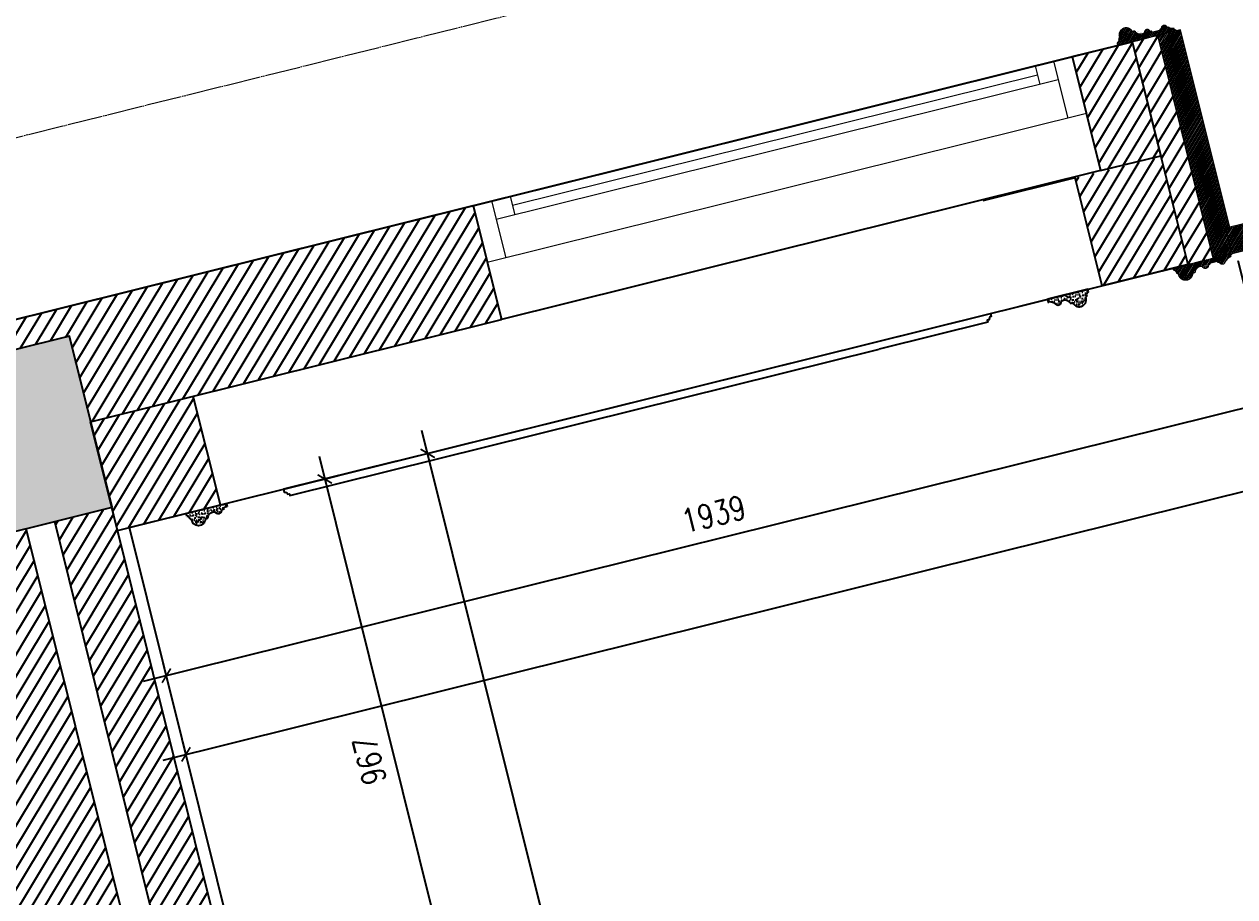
# Model space of a CAD drawing. Header units: inches. Extents: x 122939 to 389145, y 29603 to 529479.
# Drawn here: x 338376 to 340435, y 496230 to 497716 of the extents above; entities that cross this region are included whole.
import ezdxf

# ---------------------------------------------------------------- set-up
doc = ezdxf.new("R2010")
doc.units = ezdxf.units.IN
doc.header["$MEASUREMENT"] = 0
doc.linetypes.add('PHANTOM-Z', pattern=[69.2, 60, -1.4, 2.5, -1.4, 2.5, -1.4])
for name, color, linetype, lineweight in [('a-cut', 30, 'PHANTOM-Z', 18), ('A-Dim-ID', 9, 'Continuous', 20), ('A-GLAZ', 134, 'Continuous', 18), ('A-WALL-TILE', 8, 'Continuous', 9), ('GRC', 41, 'Continuous', 0), ('GRC Hatch', 253, 'Continuous', 0)]:
    doc.layers.add(name, color=color, linetype=linetype, lineweight=lineweight)
for name, color, linetype in [('A-Plaster', 2, 'Continuous'), ('A-WALL', 7, 'Continuous'), ('column', 3, 'Continuous'), ('CQ Wall hatch_CHB', 8, 'Continuous'), ('gypsum', 31, 'Continuous')]:
    doc.layers.add(name, color=color, linetype=linetype)
doc.styles.add('ST9', font='romans.shx', dxfattribs={"width": 0.8})
doc.dimstyles.new('DIM-20', dxfattribs={"dimscale": 1000, "dimtxt": 0.044, "dimasz": 0.035, "dimexe": 0.022, "dimexo": 0.022, "dimgap": 0.022, "dimtad": 1, "dimdec": 0, "dimzin": 0, "dimdsep": 46, "dimtxsty": 'ST9', "dimblk1": 'ARCHTICK', "dimblk2": 'ARCHTICK', "dimsah": 1, "dimcen": 0.088, "dimdle": 0.04, "dimclrd": 256, "dimclre": 256, "dimclrt": 3, "dimadec": 0, "dimazin": 0, "dimtfac": 1, "dimtdec": 0, "dimtix": 1, "dimtofl": 0, "dimtmove": 1, "dimatfit": 3, "dimldrblk": 'CLOSED', "dimfxl": 1, "dimtolj": 1, "dimtzin": 0, "dimarcsym": 0})
pattern_1 = [(225, (-40481.279, -100842.32), (13.258252, -13.258252), [])]
pattern_2 = [(135, (-4101.4994, -5827.568), (-1.76776695, -1.76776695), [])]

# ---------------------------------------------------------------- blocks, each defined once
blk = doc.blocks.new('_ARCHTICK')
at = {"color": 0, "linetype": 'ByBlock', "const_width": 0.15}
blk.add_lwpolyline([(-0.5, -0.5), (0.5, 0.5)], dxfattribs=at)
blk = doc.blocks.new('*D53')
at = {"layer": 'A-Dim-ID', "lineweight": -2, "transparency": 16777216}
for p, q in [((340440.5, 497313.5), (340505.1, 497053.7)), ((338579.4, 496597.2), (340538.7, 497084.7)), ((338637.2, 496530.6), (338612.9, 496628.2))]:
    blk.add_line(p, q, dxfattribs=at)
at = {"layer": 'Defpoints', "color": 0, "transparency": 16777216}
for p in [(340435.2, 497334.8), (340499.8, 497075), (338642.5, 496509.3, 0)]:
    blk.add_point(p, dxfattribs=at)
at = {"layer": 'A-Dim-ID', "lineweight": -2, "transparency": 16777216, "xscale": 20, "yscale": 20, "zscale": 20}
for p, rotation in [((340499.8, 497075), 13.9714232829857), ((338618.2, 496606.9), 193.9714232829857)]:
    blk.add_blockref('_ARCHTICK', p, dxfattribs=dict(at, rotation=rotation))
at = {"layer": 'A-Dim-ID', "color": 3, "transparency": 16777216, "insert": (339548.9, 496881.7), "char_height": 40, "attachment_point": 5, "rotation": 13.9714, "style": 'ST9'}
blk.add_mtext('\\A1;1939', dxfattribs=at)
blk = doc.blocks.new('_CLOSED')
at = {"color": 0, "linetype": 'ByBlock'}
for p, q in [((-1, 0.17), (0, 0)), ((-1, 0.17), (-1, -0.17)), ((0, 0), (-1, -0.17)), ((0, 0), (-1, 0))]:
    blk.add_line(p, q, dxfattribs=at)
blk = doc.blocks.new('*D58')
at = {"layer": 'A-Dim-ID', "lineweight": -2, "transparency": 16777216}
for p, q in [((338877.9, 496980.4), (339130.7, 495964.4)), ((338787.9, 496916.8), (338908.9, 496946.9)), ((338790.2, 495920.9), (339142.3, 496008.5))]:
    blk.add_line(p, q, dxfattribs=at)
at = {"layer": 'Defpoints', "color": 0, "transparency": 16777216}
for p in [(338766.6, 496911.5, 0), (339121, 496003.2), (338768.8, 495915.6)]:
    blk.add_point(p, dxfattribs=at)
at = {"layer": 'A-Dim-ID', "lineweight": -2, "transparency": 16777216, "xscale": 20, "yscale": 20, "zscale": 20}
for p, rotation in [((338887.5, 496941.6), 103.9714232829857), ((339121, 496003.2), 283.9714232829857)]:
    blk.add_blockref('_ARCHTICK', p, dxfattribs=dict(at, rotation=rotation))
at = {"layer": 'A-Dim-ID', "color": 3, "transparency": 16777216, "insert": (338963.5, 496462.3), "char_height": 40, "attachment_point": 5, "rotation": 103.9714, "style": 'ST9'}
blk.add_mtext('\\A1;967', dxfattribs=at)
blk = doc.blocks.new('*D71')
at = {"layer": 'A-Dim-ID', "lineweight": -2, "transparency": 16777216}
for p, q in [((345689.9, 498250.2), (345701.4, 498204.2)), ((338612.7, 496463.2), (345734.9, 498235.2)), ((338651.2, 496474.4), (338646.2, 496494.2))]:
    blk.add_line(p, q, dxfattribs=at)
at = {"layer": 'Defpoints', "color": 0, "transparency": 16777216}
for p in [(345684.6, 498271.6, 0), (345696.1, 498225.5), (338656.5, 496453.1, 0)]:
    blk.add_point(p, dxfattribs=at)
at = {"layer": 'A-Dim-ID', "lineweight": -2, "transparency": 16777216, "xscale": 20, "yscale": 20, "zscale": 20}
for p, rotation in [((345696.1, 498225.5), 13.9714232829857), ((338651.5, 496472.9), 193.9714232829857)]:
    blk.add_blockref('_ARCHTICK', p, dxfattribs=dict(at, rotation=rotation))
at = {"layer": 'A-Dim-ID', "color": 3, "transparency": 16777216, "insert": (342163.7, 497389.9), "char_height": 40, "attachment_point": 5, "rotation": 13.9714, "style": 'ST9'}
blk.add_mtext('\\A1;7259', dxfattribs=at)
blk = doc.blocks.new('*D72')
at = {"layer": 'A-Dim-ID', "lineweight": -2, "transparency": 16777216}
for p, q in [((340175.4, 492511.9), (339052.8, 497023.9)), ((340144.4, 492545.4), (340144.4, 492545.4))]:
    blk.add_line(p, q, dxfattribs=at)
at = {"layer": 'Defpoints', "color": 0, "transparency": 16777216}
for p in [(339062.5, 496985.1, 0), (339062.5, 496985.1), (340165.8, 492550.7, 0)]:
    blk.add_point(p, dxfattribs=at)
at = {"layer": 'A-Dim-ID', "lineweight": -2, "transparency": 16777216, "xscale": 20, "yscale": 20, "zscale": 20}
for p, rotation in [((339062.5, 496985.1), 103.9714232829857), ((340165.8, 492550.7), 283.9714232829857)]:
    blk.add_blockref('_ARCHTICK', p, dxfattribs=dict(at, rotation=rotation))
at = {"layer": 'A-Dim-ID', "color": 3, "transparency": 16777216, "insert": (339573.4, 494757.8), "char_height": 40, "attachment_point": 5, "rotation": 103.9714, "style": 'ST9'}
blk.add_mtext('\\A1;4570', dxfattribs=at)
blk = doc.blocks.new('A$C419e398c')
at = {"lineweight": 0}
h = blk.add_hatch(dxfattribs=at)
h.set_pattern_fill('ANSI31', color=8, scale=20, angle=90)
h.set_pattern_definition(pattern_2)
edge = h.paths.add_edge_path()
edge.add_line((100, 421.2), (100, 416.3))
edge.add_line((100, 416.3), (0, 416.3))
edge.add_line((0, 416.3), (0, 420.9))
edge.add_line((0, 420.9), (0.1, 420.9))
edge.add_line((0.1, 420.9), (0.2, 420.9))
edge.add_line((0.2, 420.9), (0.3, 420.9))
edge.add_line((0.3, 420.9), (0.4, 420.9))
edge.add_line((0.4, 420.9), (0.5, 420.9))
edge.add_line((0.5, 420.9), (0.6, 421))
edge.add_line((0.6, 421), (0.7, 421))
edge.add_line((0.7, 421), (0.8, 421))
edge.add_line((0.8, 421), (1, 421))
edge.add_line((1, 421), (1.1, 421.1))
edge.add_line((1.1, 421.1), (1.2, 421.1))
edge.add_line((1.2, 421.1), (1.3, 421.2))
edge.add_line((1.3, 421.2), (1.4, 421.2))
edge.add_line((1.4, 421.2), (1.5, 421.3))
edge.add_line((1.5, 421.3), (1.6, 421.3))
edge.add_line((1.6, 421.3), (1.7, 421.4))
edge.add_line((1.7, 421.4), (1.8, 421.4))
edge.add_line((1.8, 421.4), (1.9, 421.5))
edge.add_line((1.9, 421.5), (2, 421.6))
edge.add_line((2, 421.6), (2, 421.7))
edge.add_line((2, 421.7), (2.1, 421.7))
edge.add_line((2.1, 421.7), (2.2, 421.8))
edge.add_line((2.2, 421.8), (2.3, 421.9))
edge.add_line((2.3, 421.9), (2.4, 422))
edge.add_line((2.4, 422), (2.5, 422.1))
edge.add_line((2.5, 422.1), (2.6, 422.2))
edge.add_line((2.6, 422.2), (2.7, 422.3))
edge.add_line((2.7, 422.3), (2.8, 422.4))
edge.add_line((2.8, 422.4), (2.8, 422.5))
edge.add_line((2.8, 422.5), (2.9, 422.6))
edge.add_line((2.9, 422.6), (3, 422.7))
edge.add_line((3, 422.7), (3.1, 422.8))
edge.add_line((3.1, 422.8), (3.1, 422.9))
edge.add_line((3.1, 422.9), (3.2, 423))
edge.add_line((3.2, 423), (3.3, 423.2))
edge.add_line((3.3, 423.2), (3.4, 423.3))
edge.add_line((3.4, 423.3), (3.4, 423.4))
edge.add_line((3.4, 423.4), (3.5, 423.5))
edge.add_line((3.5, 423.5), (3.5, 423.7))
edge.add_line((3.5, 423.7), (3.6, 423.8))
edge.add_line((3.6, 423.8), (3.7, 423.9))
edge.add_line((3.7, 423.9), (3.7, 424.1))
edge.add_line((3.7, 424.1), (3.8, 424.2))
edge.add_line((3.8, 424.2), (3.8, 424.3))
edge.add_line((3.8, 424.3), (3.9, 424.5))
edge.add_line((3.9, 424.5), (3.9, 424.6))
edge.add_line((3.9, 424.6), (4, 424.8))
edge.add_line((4, 424.8), (4, 424.9))
edge.add_line((4, 424.9), (4, 425.1))
edge.add_line((4, 425.1), (4.1, 425.2))
edge.add_line((4.1, 425.2), (4.1, 425.4))
edge.add_line((4.1, 425.4), (4.2, 425.5))
edge.add_line((4.2, 425.5), (4.2, 425.7))
edge.add_line((4.2, 425.7), (4.2, 425.8))
edge.add_line((4.2, 425.8), (4.2, 426))
edge.add_line((4.2, 426), (4.3, 426.1))
edge.add_line((4.3, 426.1), (4.3, 426.3))
edge.add_line((4.3, 426.3), (4.3, 426.5))
edge.add_line((4.3, 426.5), (4.3, 426.6))
edge.add_line((4.3, 426.6), (4.3, 426.8))
edge.add_line((4.3, 426.8), (4.3, 426.9))
edge.add_line((4.3, 426.9), (4.3, 427.1))
edge.add_line((4.3, 427.1), (4.3, 427.3))
edge.add_line((4.3, 427.3), (4.3, 427.4))
edge.add_line((4.3, 427.4), (6.7, 427.4))
edge.add_arc((18.2, 430), 11.9, -346.054, -167.2838, ccw=False)
edge.add_line((29.8, 432.9), (33.9, 432.9))
edge.add_arc((44.6, 436), 11.2, -163.8842, -67.5453)
edge.add_arc((54, 425.1), 5.15, 6.0441, 173.9557, ccw=False)
edge.add_line((59.2, 425.7), (61.5, 425.7))
edge.add_line((61.5, 425.7), (61.5, 425.5))
edge.add_line((61.5, 425.5), (61.6, 425.3))
edge.add_line((61.6, 425.3), (61.6, 425.1))
edge.add_line((61.6, 425.1), (61.7, 424.9))
edge.add_line((61.7, 424.9), (61.8, 424.7))
edge.add_line((61.8, 424.7), (61.8, 424.5))
edge.add_line((61.8, 424.5), (62, 424.3))
edge.add_line((62, 424.3), (62.1, 424.1))
edge.add_line((62.1, 424.1), (62.2, 424))
edge.add_line((62.2, 424), (62.4, 423.8))
edge.add_line((62.4, 423.8), (62.5, 423.7))
edge.add_line((62.5, 423.7), (62.7, 423.6))
edge.add_line((62.7, 423.6), (62.9, 423.5))
edge.add_line((62.9, 423.5), (63.1, 423.4))
edge.add_line((63.1, 423.4), (63.3, 423.4))
edge.add_line((63.3, 423.4), (63.5, 423.3))
edge.add_line((63.5, 423.3), (63.7, 423.3))
edge.add_line((63.7, 423.3), (63.9, 423.3))
edge.add_line((63.9, 423.3), (73.9, 423.3))
edge.add_line((73.9, 423.3), (74.1, 423.3))
edge.add_line((74.1, 423.3), (74.3, 423.3))
edge.add_line((74.3, 423.3), (74.5, 423.4))
edge.add_line((74.5, 423.4), (74.7, 423.4))
edge.add_line((74.7, 423.4), (74.9, 423.5))
edge.add_line((74.9, 423.5), (75.1, 423.6))
edge.add_line((75.1, 423.6), (75.3, 423.7))
edge.add_line((75.3, 423.7), (75.4, 423.8))
edge.add_line((75.4, 423.8), (75.6, 424))
edge.add_line((75.6, 424), (75.7, 424.1))
edge.add_line((75.7, 424.1), (75.8, 424.3))
edge.add_line((75.8, 424.3), (75.9, 424.5))
edge.add_line((75.9, 424.5), (76, 424.7))
edge.add_line((76, 424.7), (76.1, 424.9))
edge.add_line((76.1, 424.9), (76.2, 425.1))
edge.add_line((76.2, 425.1), (76.2, 425.3))
edge.add_line((76.2, 425.3), (76.3, 425.5))
edge.add_line((76.3, 425.5), (76.3, 425.7))
edge.add_line((76.3, 425.7), (78.6, 425.7))
edge.add_line((78.6, 425.7), (78.7, 426))
edge.add_line((78.7, 426), (78.7, 426.3))
edge.add_line((78.7, 426.3), (78.8, 426.6))
edge.add_line((78.8, 426.6), (78.9, 426.9))
edge.add_line((78.9, 426.9), (79, 427.2))
edge.add_line((79, 427.2), (79.2, 427.5))
edge.add_line((79.2, 427.5), (79.3, 427.8))
edge.add_line((79.3, 427.8), (79.5, 428.1))
edge.add_line((79.5, 428.1), (79.7, 428.3))
edge.add_line((79.7, 428.3), (80, 428.6))
edge.add_line((80, 428.6), (80.2, 428.8))
edge.add_line((80.2, 428.8), (80.4, 429.1))
edge.add_line((80.4, 429.1), (80.7, 429.3))
edge.add_line((80.7, 429.3), (81, 429.5))
edge.add_line((81, 429.5), (81.3, 429.6))
edge.add_line((81.3, 429.6), (81.6, 429.8))
edge.add_line((81.6, 429.8), (81.9, 429.9))
edge.add_line((81.9, 429.9), (82.2, 430))
edge.add_line((82.2, 430), (82.5, 430.1))
edge.add_line((82.5, 430.1), (82.8, 430.2))
edge.add_line((82.8, 430.2), (83.2, 430.2))
edge.add_line((83.2, 430.2), (83.5, 430.3))
edge.add_line((83.5, 430.3), (83.8, 430.3))
edge.add_line((83.8, 430.3), (84.1, 430.3))
edge.add_line((84.1, 430.3), (84.4, 430.2))
edge.add_line((84.4, 430.2), (84.7, 430.2))
edge.add_line((84.7, 430.2), (85, 430.1))
edge.add_line((85, 430.1), (85.3, 430))
edge.add_line((85.3, 430), (85.6, 429.9))
edge.add_line((85.6, 429.9), (85.9, 429.8))
edge.add_line((85.9, 429.8), (86.2, 429.6))
edge.add_line((86.2, 429.6), (86.5, 429.5))
edge.add_line((86.5, 429.5), (86.8, 429.3))
edge.add_line((86.8, 429.3), (87.1, 429.1))
edge.add_line((87.1, 429.1), (87.3, 428.8))
edge.add_line((87.3, 428.8), (87.6, 428.6))
edge.add_line((87.6, 428.6), (87.8, 428.3))
edge.add_line((87.8, 428.3), (88, 428.1))
edge.add_line((88, 428.1), (88.2, 427.8))
edge.add_line((88.2, 427.8), (88.3, 427.5))
edge.add_line((88.3, 427.5), (88.5, 427.2))
edge.add_line((88.5, 427.2), (88.6, 426.9))
edge.add_line((88.6, 426.9), (88.7, 426.6))
edge.add_line((88.7, 426.6), (88.8, 426.3))
edge.add_line((88.8, 426.3), (88.9, 426))
edge.add_line((88.9, 426), (88.9, 425.7))
edge.add_line((88.9, 425.7), (91.3, 425.7))
edge.add_line((91.3, 425.7), (91.6, 425.2))
edge.add_line((91.6, 425.2), (92, 424.7))
edge.add_line((92, 424.7), (92.4, 424.3))
edge.add_line((92.4, 424.3), (92.8, 423.9))
edge.add_line((92.8, 423.9), (93.3, 423.5))
edge.add_line((93.3, 423.5), (93.8, 423.1))
edge.add_line((93.8, 423.1), (94.3, 422.8))
edge.add_line((94.3, 422.8), (94.8, 422.5))
edge.add_line((94.8, 422.5), (95.4, 422.2))
edge.add_line((95.4, 422.2), (95.9, 422))
edge.add_line((95.9, 422), (96.5, 421.7))
edge.add_line((96.5, 421.7), (97.1, 421.6))
edge.add_line((97.1, 421.6), (97.7, 421.4))
edge.add_line((97.7, 421.4), (98.2, 421.3))
edge.add_line((98.2, 421.3), (98.8, 421.2))
edge.add_line((98.8, 421.2), (99.4, 421.2))
edge.add_line((99.4, 421.2), (100, 421.2))
h = blk.add_hatch(dxfattribs=at)
h.set_pattern_fill('ANSI31', color=8, scale=20, angle=90)
h.set_pattern_definition(pattern_2)
h.paths.add_polyline_path([(70, 416.3), (103.3, 416.3), (103.3, 372.3), (110, 372.3), (110, 25.6), (70, 25.6)])
h = blk.add_hatch(dxfattribs=at)
h.set_pattern_fill('ANSI31', color=8, scale=20, angle=90)
h.set_pattern_definition(pattern_2)
h.paths.add_polyline_path([(103.3, 416.3), (203.3, 416.3), (203.3, 372.3), (103.3, 372.3)])
h = blk.add_hatch(dxfattribs=at)
h.set_pattern_fill('ANSI31', color=8, scale=20, angle=90)
h.set_pattern_definition([(135, (-4101.4994, -5586.887), (-1.76776695, -1.76776695), [])])
edge = h.paths.add_edge_path()
edge.add_line((100, 20.8), (100, 25.6))
edge.add_line((100, 25.6), (0, 25.6))
edge.add_line((0, 25.6), (0, 21))
edge.add_line((0, 21), (0.1, 21))
edge.add_line((0.1, 21), (0.2, 21))
edge.add_line((0.2, 21), (0.3, 21))
edge.add_line((0.3, 21), (0.4, 21))
edge.add_line((0.4, 21), (0.5, 21))
edge.add_line((0.5, 21), (0.6, 21))
edge.add_line((0.6, 21), (0.7, 20.9))
edge.add_line((0.7, 20.9), (0.8, 20.9))
edge.add_line((0.8, 20.9), (0.9, 20.9))
edge.add_line((0.9, 20.9), (1.1, 20.8))
edge.add_line((1.1, 20.8), (1.2, 20.8))
edge.add_line((1.2, 20.8), (1.3, 20.8))
edge.add_line((1.3, 20.8), (1.4, 20.7))
edge.add_line((1.4, 20.7), (1.5, 20.6))
edge.add_line((1.5, 20.6), (1.6, 20.6))
edge.add_line((1.6, 20.6), (1.7, 20.5))
edge.add_line((1.7, 20.5), (1.8, 20.5))
edge.add_line((1.8, 20.5), (1.9, 20.4))
edge.add_line((1.9, 20.4), (1.9, 20.3))
edge.add_line((1.9, 20.3), (2, 20.3))
edge.add_line((2, 20.3), (2.1, 20.2))
edge.add_line((2.1, 20.2), (2.2, 20.1))
edge.add_line((2.2, 20.1), (2.3, 20))
edge.add_line((2.3, 20), (2.4, 19.9))
edge.add_line((2.4, 19.9), (2.5, 19.8))
edge.add_line((2.5, 19.8), (2.6, 19.7))
edge.add_line((2.6, 19.7), (2.7, 19.6))
edge.add_line((2.7, 19.6), (2.8, 19.5))
edge.add_line((2.8, 19.5), (2.8, 19.4))
edge.add_line((2.8, 19.4), (2.9, 19.3))
edge.add_line((2.9, 19.3), (3, 19.2))
edge.add_line((3, 19.2), (3.1, 19.1))
edge.add_line((3.1, 19.1), (3.1, 19))
edge.add_line((3.1, 19), (3.2, 18.9))
edge.add_line((3.2, 18.9), (3.3, 18.8))
edge.add_line((3.3, 18.8), (3.4, 18.6))
edge.add_line((3.4, 18.6), (3.4, 18.5))
edge.add_line((3.4, 18.5), (3.5, 18.4))
edge.add_line((3.5, 18.4), (3.5, 18.3))
edge.add_line((3.5, 18.3), (3.6, 18.1))
edge.add_line((3.6, 18.1), (3.7, 18))
edge.add_line((3.7, 18), (3.7, 17.9))
edge.add_line((3.7, 17.9), (3.8, 17.7))
edge.add_line((3.8, 17.7), (3.8, 17.6))
edge.add_line((3.8, 17.6), (3.9, 17.4))
edge.add_line((3.9, 17.4), (3.9, 17.3))
edge.add_line((3.9, 17.3), (4, 17.1))
edge.add_line((4, 17.1), (4, 17))
edge.add_line((4, 17), (4, 16.8))
edge.add_line((4, 16.8), (4.1, 16.7))
edge.add_line((4.1, 16.7), (4.1, 16.5))
edge.add_line((4.1, 16.5), (4.1, 16.4))
edge.add_line((4.1, 16.4), (4.2, 16.2))
edge.add_line((4.2, 16.2), (4.2, 16.1))
edge.add_line((4.2, 16.1), (4.2, 15.9))
edge.add_line((4.2, 15.9), (4.3, 15.8))
edge.add_line((4.3, 15.8), (4.3, 15.6))
edge.add_line((4.3, 15.6), (4.3, 15.5))
edge.add_line((4.3, 15.5), (4.3, 15.3))
edge.add_line((4.3, 15.3), (4.3, 15.1))
edge.add_line((4.3, 15.1), (4.3, 15))
edge.add_line((4.3, 15), (4.3, 14.8))
edge.add_line((4.3, 14.8), (4.3, 14.7))
edge.add_line((4.3, 14.7), (4.3, 14.5))
edge.add_line((4.3, 14.5), (6.7, 14.5))
edge.add_arc((18.2, 11.9), 11.9, 167.2836, 346.0538)
edge.add_line((29.8, 9), (33.9, 9))
edge.add_arc((44.6, 5.9), 11.2, 67.5451, 163.884, ccw=False)
edge.add_arc((54, 16.8), 5.15, -173.9559, -6.0443)
edge.add_line((59.1, 16.3), (61.5, 16.3))
edge.add_line((61.5, 16.3), (61.5, 16.5))
edge.add_line((61.5, 16.5), (61.6, 16.7))
edge.add_line((61.6, 16.7), (61.6, 16.9))
edge.add_line((61.6, 16.9), (61.7, 17.1))
edge.add_line((61.7, 17.1), (61.8, 17.3))
edge.add_line((61.8, 17.3), (61.8, 17.4))
edge.add_line((61.8, 17.4), (62, 17.6))
edge.add_line((62, 17.6), (62.1, 17.8))
edge.add_line((62.1, 17.8), (62.2, 17.9))
edge.add_line((62.2, 17.9), (62.4, 18.1))
edge.add_line((62.4, 18.1), (62.5, 18.2))
edge.add_line((62.5, 18.2), (62.7, 18.3))
edge.add_line((62.7, 18.3), (62.9, 18.4))
edge.add_line((62.9, 18.4), (63.1, 18.5))
edge.add_line((63.1, 18.5), (63.3, 18.5))
edge.add_line((63.3, 18.5), (63.5, 18.6))
edge.add_line((63.5, 18.6), (63.7, 18.6))
edge.add_line((63.7, 18.6), (63.9, 18.6))
edge.add_line((63.9, 18.6), (73.9, 18.6))
edge.add_line((73.9, 18.6), (74.1, 18.6))
edge.add_line((74.1, 18.6), (74.3, 18.6))
edge.add_line((74.3, 18.6), (74.5, 18.5))
edge.add_line((74.5, 18.5), (74.7, 18.5))
edge.add_line((74.7, 18.5), (74.9, 18.4))
edge.add_line((74.9, 18.4), (75.1, 18.3))
edge.add_line((75.1, 18.3), (75.3, 18.2))
edge.add_line((75.3, 18.2), (75.4, 18.1))
edge.add_line((75.4, 18.1), (75.6, 17.9))
edge.add_line((75.6, 17.9), (75.7, 17.8))
edge.add_line((75.7, 17.8), (75.8, 17.6))
edge.add_line((75.8, 17.6), (75.9, 17.4))
edge.add_line((75.9, 17.4), (76, 17.3))
edge.add_line((76, 17.3), (76.1, 17.1))
edge.add_line((76.1, 17.1), (76.2, 16.9))
edge.add_line((76.2, 16.9), (76.2, 16.7))
edge.add_line((76.2, 16.7), (76.3, 16.5))
edge.add_line((76.3, 16.5), (76.3, 16.3))
edge.add_line((76.3, 16.3), (78.6, 16.3))
edge.add_line((78.6, 16.3), (78.7, 16))
edge.add_line((78.7, 16), (78.7, 15.6))
edge.add_line((78.7, 15.6), (78.8, 15.3))
edge.add_line((78.8, 15.3), (78.9, 15))
edge.add_line((78.9, 15), (79, 14.7))
edge.add_line((79, 14.7), (79.2, 14.4))
edge.add_line((79.2, 14.4), (79.3, 14.1))
edge.add_line((79.3, 14.1), (79.5, 13.9))
edge.add_line((79.5, 13.9), (79.7, 13.6))
edge.add_line((79.7, 13.6), (80, 13.3))
edge.add_line((80, 13.3), (80.2, 13.1))
edge.add_line((80.2, 13.1), (80.4, 12.9))
edge.add_line((80.4, 12.9), (80.7, 12.6))
edge.add_line((80.7, 12.6), (81, 12.4))
edge.add_line((81, 12.4), (81.3, 12.3))
edge.add_line((81.3, 12.3), (81.6, 12.1))
edge.add_line((81.6, 12.1), (81.9, 12))
edge.add_line((81.9, 12), (82.2, 11.9))
edge.add_line((82.2, 11.9), (82.5, 11.8))
edge.add_line((82.5, 11.8), (82.8, 11.7))
edge.add_line((82.8, 11.7), (83.2, 11.7))
edge.add_line((83.2, 11.7), (83.5, 11.6))
edge.add_line((83.5, 11.6), (83.8, 11.6))
edge.add_line((83.8, 11.6), (84.1, 11.6))
edge.add_line((84.1, 11.6), (84.4, 11.7))
edge.add_line((84.4, 11.7), (84.7, 11.7))
edge.add_line((84.7, 11.7), (85, 11.8))
edge.add_line((85, 11.8), (85.3, 11.9))
edge.add_line((85.3, 11.9), (85.6, 12))
edge.add_line((85.6, 12), (85.9, 12.1))
edge.add_line((85.9, 12.1), (86.2, 12.3))
edge.add_line((86.2, 12.3), (86.5, 12.4))
edge.add_line((86.5, 12.4), (86.8, 12.6))
edge.add_line((86.8, 12.6), (87.1, 12.9))
edge.add_line((87.1, 12.9), (87.3, 13.1))
edge.add_line((87.3, 13.1), (87.6, 13.3))
edge.add_line((87.6, 13.3), (87.8, 13.6))
edge.add_line((87.8, 13.6), (88, 13.9))
edge.add_line((88, 13.9), (88.2, 14.1))
edge.add_line((88.2, 14.1), (88.3, 14.4))
edge.add_line((88.3, 14.4), (88.5, 14.7))
edge.add_line((88.5, 14.7), (88.6, 15))
edge.add_line((88.6, 15), (88.7, 15.3))
edge.add_line((88.7, 15.3), (88.8, 15.6))
edge.add_line((88.8, 15.6), (88.9, 16))
edge.add_line((88.9, 16), (88.9, 16.3))
edge.add_line((88.9, 16.3), (91.3, 16.3))
edge.add_line((91.3, 16.3), (91.6, 16.7))
edge.add_line((91.6, 16.7), (92, 17.2))
edge.add_line((92, 17.2), (92.4, 17.6))
edge.add_line((92.4, 17.6), (92.8, 18))
edge.add_line((92.8, 18), (93.3, 18.4))
edge.add_line((93.3, 18.4), (93.8, 18.8))
edge.add_line((93.8, 18.8), (94.3, 19.1))
edge.add_line((94.3, 19.1), (94.8, 19.4))
edge.add_line((94.8, 19.4), (95.4, 19.7))
edge.add_line((95.4, 19.7), (95.9, 20))
edge.add_line((95.9, 20), (96.5, 20.2))
edge.add_line((96.5, 20.2), (97.1, 20.4))
edge.add_line((97.1, 20.4), (97.7, 20.5))
edge.add_line((97.7, 20.5), (98.2, 20.6))
edge.add_line((98.2, 20.6), (98.8, 20.7))
edge.add_line((98.8, 20.7), (99.4, 20.7))
edge.add_line((99.4, 20.7), (100, 20.8))
at = {"color": 0, "lineweight": -2, "elevation": 0}
for points in [[(70, 416.3), (103.3, 416.3), (103.3, 372.3), (110, 372.3), (110, 25.6), (70, 25.6), (70, 416.3)], [(103.3, 416.3), (203.3, 416.3), (203.3, 372.3), (103.3, 372.3), (103.3, 416.3)]]:
    blk.add_lwpolyline(points, dxfattribs=at)
at = {"color": 0, "lineweight": -2}
for points in [[(6.7, 427.4, 0), (5.7, 431.5, 0), (7.5, 438, 0), (13.5, 441.1, 0), (15.5, 441.6, 0), (22.2, 443.2, 0), (28.1, 439.6, 0), (29.8, 432.9, 0), (31.1, 432.9, 0), (32.5, 432.9, 0), (33.9, 432.9, 0), (34.8, 429.8, 0), (36.9, 427.3, 0), (39.8, 425.9, 0), (42.7, 424.5, 0), (45.9, 424.4, 0), (48.9, 425.7, 0), (49.2, 428.4, 0), (51.3, 430.3, 0), (54, 430.3, 0), (56.8, 430.3, 0), (58.9, 428.4, 0), (59.1, 425.7, 0), (59.9, 425.7, 0), (60.7, 425.7, 0), (61.5, 425.7, 0), (61.5, 425, 0), (61.8, 424.4, 0), (62.2, 424, 0), (62.7, 423.5, 0), (63.3, 423.3, 0), (63.9, 423.3, 0), (67.2, 423.3, 0), (70.6, 423.3, 0), (73.9, 423.3, 0), (74.5, 423.3, 0), (75.1, 423.5, 0), (75.6, 424, 0), (76, 424.4, 0), (76.3, 425, 0), (76.3, 425.7, 0), (77.1, 425.7, 0), (77.8, 425.7, 0), (78.6, 425.7, 0), (78.9, 428.4, 0), (81, 430.3, 0), (83.8, 430.3, 0), (86.5, 430.3, 0), (88.6, 428.4, 0), (88.9, 425.7, 0), (89.7, 425.7, 0), (90.5, 425.7, 0), (91.3, 425.7, 0), (93.3, 422.8, 0), (96.5, 421.2, 0), (100, 421.2, 0), (100, 419.5, 0), (100, 417.9, 0), (100, 416.3, 0), (66.7, 416.3, 0), (33.3, 416.3, 0), (0, 416.3, 0), (0, 417.8, 0), (0, 419.4, 0), (0, 420.9, 0), (2.5, 420.9, 0), (4.3, 423.6, 0), (4.3, 427.4, 0), (5.1, 427.4, 0), (5.9, 427.4, 0), (6.7, 427.4, 0)], [(6.7, 14.5, 0), (5.7, 10.4, 0), (7.5, 3.9, 0), (13.5, 0.8, 0), (15.5, 0.3, 0), (22.2, -1.3, 0), (28.1, 2.3, 0), (29.8, 9, 0), (31.1, 9, 0), (32.5, 9, 0), (33.9, 9, 0), (34.8, 12.1, 0), (36.9, 14.6, 0), (39.8, 16, 0), (42.7, 17.4, 0), (45.9, 17.5, 0), (48.9, 16.3, 0), (49.2, 13.5, 0), (51.3, 11.6, 0), (54, 11.6, 0), (56.8, 11.6, 0), (58.9, 13.5, 0), (59.1, 16.3, 0), (59.9, 16.3, 0), (60.7, 16.3, 0), (61.5, 16.3, 0), (61.5, 16.9, 0), (61.8, 17.5, 0), (62.2, 17.9, 0), (62.7, 18.4, 0), (63.3, 18.6, 0), (63.9, 18.6, 0), (67.2, 18.6, 0), (70.6, 18.6, 0), (73.9, 18.6, 0), (74.5, 18.6, 0), (75.1, 18.4, 0), (75.6, 17.9, 0), (76, 17.5, 0), (76.3, 16.9, 0), (76.3, 16.3, 0), (77.1, 16.3, 0), (77.8, 16.3, 0), (78.6, 16.3, 0), (78.9, 13.5, 0), (81, 11.6, 0), (83.8, 11.6, 0), (86.5, 11.6, 0), (88.6, 13.5, 0), (88.9, 16.3, 0), (89.7, 16.3, 0), (90.5, 16.3, 0), (91.3, 16.3, 0), (93.3, 19.1, 0), (96.5, 20.8, 0), (100, 20.8, 0), (100, 22.4, 0), (100, 24, 0), (100, 25.6, 0), (66.7, 25.6, 0), (33.3, 25.6, 0), (0, 25.6, 0), (0, 24.1, 0), (0, 22.6, 0), (0, 21, 0), (2.5, 21, 0), (4.3, 18.3, 0), (4.3, 14.5, 0), (5.1, 14.5, 0), (5.9, 14.5, 0), (6.7, 14.5, 0)]]:
    blk.add_rational_spline(points, [1, 0.873715131819, 0.807260537943, 0.933545406124, 1, 0.807260537943, 0.807260537943, 1, 1, 1, 1, 0.941962002808, 0.941962002808, 1, 0.941962002808, 0.941962002808, 1, 0.828935297383, 0.828935297383, 1, 0.828935297383, 0.828935297383, 1, 1, 1, 1, 0.949253021629, 0.949253021629, 1, 0.949253021629, 0.949253021629, 1, 1, 1, 1, 0.949253021629, 0.949253021629, 1, 0.949253021629, 0.949253021629, 1, 1, 1, 1, 0.828935297383, 0.828935297383, 1, 0.828935297383, 0.828935297383, 1, 1, 1, 1, 0.925454229704, 0.925454229704, 1, 1, 1, 1, 1, 1, 1, 1, 1, 1, 0.804737854124, 0.804737854124, 1, 1, 1, 1], degree=3, knots=[0, 0, 0, 0, 1.02217, 1.560065, 1.560065, 1.560065, 3.120129, 3.120129, 3.120129, 7.226599, 7.226599, 7.226599, 8.067314, 8.067314, 8.067314, 8.90803, 8.90803, 8.90803, 10.373334, 10.373334, 10.373334, 11.838639, 11.838639, 11.838639, 12.838639, 12.838639, 12.838639, 13.624038, 13.624038, 13.624038, 14.409436, 14.409436, 14.409436, 15.409436, 15.409436, 15.409436, 16.194834, 16.194834, 16.194834, 16.980232, 16.980232, 16.980232, 17.980232, 17.980232, 17.980232, 19.445537, 19.445537, 19.445537, 20.910842, 20.910842, 20.910842, 21.910842, 21.910842, 21.910842, 22.865691, 22.865691, 22.865691, 23.865691, 23.865691, 23.865691, 24.865691, 24.865691, 24.865691, 25.865691, 25.865691, 25.865691, 27.436487, 27.436487, 27.436487, 28.436487, 28.436487, 28.436487, 28.436487], dxfattribs=at)
blk = doc.blocks.new('floor plan')
at = {"layer": 'CQ Wall hatch_CHB'}
h = blk.add_hatch(dxfattribs=at)
h.set_pattern_fill('ANSI31', color=8, scale=150, angle=166.0286)
h.set_pattern_definition([(225, (-40481.279, -100842.32), (13.258252, -13.258252), [])])
h.paths.add_polyline_path([(-2961.7, -377.9), (-2961.7, -177.9), (-4411.7, -177.9), (-4411.7, -277.9), (-4281.7, -277.9), (-4281.7, -227.9), (-3681.9, -227.9), (-3681.7, -377.9)])
h = blk.add_hatch(dxfattribs=at)
h.set_pattern_fill('ANSI31', color=8, scale=150, angle=166.0286)
h.set_pattern_definition([(225, (-40981.005, -100842.32), (13.258252, -13.258252), [])])
h.paths.add_polyline_path([(-1806.4, -177.9), (-1911.7, -177.9), (-1911.7, -377.9), (-1806.4, -377.9)])
h = blk.add_hatch(dxfattribs=at)
h.set_pattern_fill('ANSI31', color=8, scale=150, angle=166.0286)
h.set_pattern_definition([(225, (-96401.159, -17863.648), (13.258252, -13.258252), [])])
h.paths.add_polyline_path([(-1761.9, -177.9), (-1806.4, -177.9), (-1806.4, -568.6), (-1761.9, -568.6)])
h.paths.add_polyline_path([(1743.6, -177.9), (1698.1, -177.9), (1698.1, -568.6), (1743.6, -568.6), (1743.6, -373.2)])
h = blk.add_hatch(dxfattribs=at)
h.set_pattern_fill('ANSI31', color=8, scale=150, angle=166.0286)
h.set_pattern_definition([(225, (-96401.159, -17863.648), (13.258252, -13.258252), [])])
h.paths.add_polyline_path([(-3681.7, -377.9), (-3501.7, -377.9), (-3501.7, -568.6), (-3681.7, -568.6)])
h = blk.add_hatch(dxfattribs=at)
h.set_pattern_fill('ANSI31', color=8, scale=150, angle=166.0286)
h.set_pattern_definition([(225, (-70960.301, -17863.648), (13.258252, -13.258252), [])])
h.paths.add_polyline_path([(-1956.4, -379.2), (-1806.4, -379.2), (-1806.4, -568.6), (-1956.4, -568.6)])
h = blk.add_hatch(dxfattribs=at)
h.set_pattern_fill('ANSI31,_O', color=8, scale=150, angle=166.0286)
h.set_pattern_definition(pattern_1)
h.paths.add_polyline_path([(-3831.4, -4185.5), (-4031.4, -4185.5), (-4031.4, -5513.2), (-2681.6, -5513.2), (-2681.6, -5263.2), (-2781.6, -5263.2), (-2781.4, -5313.2), (-3356.7, -5313.2), (-3356.7, -5462.9), (-3781.4, -5462.9), (-3606.7, -5462.9), (-3606.7, -5313.2), (-3831.4, -5313.2), (-3831.4, -4285.5), (-3781.6, -4285.5), (-3781.6, -4185.5)])
h.paths.add_polyline_path([(-4031.4, -1485.5), (-3781.6, -1485.5), (-3781.7, -1385.5), (-3831.7, -1385.5), (-3831.4, -527.9), (-4031.4, -528.2)])
h.paths.add_polyline_path([(-3831.4, -2635.5), (-4031.4, -2635.5), (-4031.4, -3035.5), (-3781.6, -3035.5), (-3781.6, -2935.5), (-3831.4, -2935.5), (-3831.4, -2735.5), (-3781.7, -2735.5), (-3781.6, -2635.5)])
h = blk.add_hatch(dxfattribs=at)
h.set_pattern_fill('ANSI31,_O', color=8, scale=150, angle=166.0286)
h.set_pattern_definition(pattern_1)
h.paths.add_polyline_path([(-3681.4, -4135.5), (-3781.4, -4135.5), (-3781.4, -5263.2), (-3181.4, -5263.2), (-3181.4, -5263.2), (-2631.7, -5263.2), (-2631.7, -5163.2), (-3681.4, -5163.2)])
h.paths.add_polyline_path([(-3681.4, -2585.5), (-3781.4, -2585.5), (-3781.4, -3085.5), (-3681.4, -3085.5)])
h.paths.add_polyline_path([(-3781.4, -1535.5), (-3681.4, -1535.5), (-3681.4, -527.9), (-3781.4, -527.9)])
at = {"layer": 'GRC Hatch'}
h = blk.add_hatch(color=256, dxfattribs=at)
h.dxf.hatch_style = 1
h.paths.add_polyline_path([(-4281.4, -527.9), (-3681.4, -527.9), (-3681.4, -227.9), (-4281.4, -227.9)])
blk.add_line((-3501.7, -568.6, 0), (-1956.4, -568.6, 0))
at = {"elevation": 0}
blk.add_lwpolyline([(-1806.4, -568.6), (-1761.9, -568.6), (-1761.9, -177.9), (-1806.4, -177.9)], close=True, dxfattribs=at)
at = {"layer": 'A-GLAZ'}
for p, q in [((-1911.7, -177.9, 0), (-2961.7, -177.9, 0)), ((-2929.2, -177.9, 0), (-2929.2, -277.9, 0)), ((-2896.7, -177.9, 0), (-2896.7, -210.4, 0)), ((-1976.7, -177.9, 0), (-1976.7, -210.4, 0)), ((-1944.2, -177.9, 0), (-1944.2, -277.9, 0)), ((-1976.7, -194.1, 0), (-2896.7, -194.1, 0)), ((-1944.2, -210.4, 0), (-2929.2, -210.4, 0)), ((-1911.7, -277.9, 0), (-2961.7, -277.9, 0))]:
    blk.add_line(p, q, dxfattribs=at)
at = {"layer": 'A-Plaster', "elevation": 0}
blk.add_lwpolyline([(-1081.7, -5143.2), (-3661.7, -5143.2), (-3660.8, -568.5)], dxfattribs=at)
at = {"layer": 'A-WALL'}
for p, q in [((-4411.7, -177.9, 0), (-2961.7, -177.9, 0)), ((-2961.7, -177.9, 0), (-2961.7, -377.9, 0)), ((-1911.7, -177.9, 0), (-1806.4, -177.9, 0)), ((-1911.7, -177.9, 0), (-1911.7, -377.9, 0)), ((-1806.4, -177.9, 0), (-1806.4, -377.9, 0)), ((-3681.7, -377.9), (-2961.7, -377.9, 0)), ((-3681.7, -1535.5, 0), (-3681.7, -377.9)), ((-1911.7, -377.9, 0), (-2961.7, -377.9, 0)), ((-1911.7, -377.9, 0), (-1806.4, -377.9, 0)), ((-3831.7, -1385.5), (-3831.7, -527.9)), ((-3781.7, -1385.5, 0), (-3781.7, -527.9, 0))]:
    blk.add_line(p, q, dxfattribs=at)
at = {"layer": 'A-WALL', "elevation": 0}
for points in [[(-4231.4, -177.9), (-1806.4, -177.9), (-1806.4, -568.6), (-1956.4, -568.6), (-1956.4, -379.2), (-2118.6, -379.2)], [(-3681.7, -568.5), (-3501.7, -568.6), (-3501.7, -377.9)]]:
    blk.add_lwpolyline(points, dxfattribs=at)
at = {"layer": 'A-WALL-TILE'}
blk.add_line((-2961.7, -377.9, 0), (-1911.7, -377.9, 0), dxfattribs=at)
at = {"layer": 'column', "elevation": 0}
blk.add_lwpolyline([(-4281.4, -527.9), (-3681.4, -527.9), (-3681.4, -227.9), (-4281.4, -227.9)], close=True, dxfattribs=at)
blk.add_lwpolyline([(-4281.4, -527.9), (-3681.4, -527.9), (-3681.4, -227.9), (-4281.4, -227.9)], close=True, dxfattribs=at)
at = {"xscale": -1, "rotation": 179.9997670953166}
blk.add_blockref('A$C419e398c', (-1831.9, -152.3, 0), dxfattribs=at)
blk = doc.blocks.new('M1')
at = {"layer": 'gypsum', "linetype": 'Continuous'}
h = blk.add_hatch(dxfattribs=at)
h.set_pattern_fill('GYPSUM', color=251, scale=36.842105, style=0, pattern_type=2)
h.set_pattern_definition([(360, (273234.79, 528507.015), (2e-15, 36.8421), [0, -36.8421]), (360, (273234.527, 528503.77), (2e-15, 36.8421), [0, -36.8421]), (360, (273237.11, 528504.44), (2e-15, 36.8421), [0, -36.8421]), (315, (273237.37, 528509.747), (36.8421, -9e-15), [0.2358, -51.8668]), (360, (273235.53, 528509.4), (2e-15, 36.8421), [0, -36.8421]), (360, (273235.53, 528509.4), (2e-15, 36.8421), [0, -36.8421]), (315, (273242.219, 528506.049), (36.8421, -9e-15), [0.2358, -51.8668]), (360, (273242.8, 528506.687), (2e-15, 36.8421), [0, -36.8421]), (360, (273242.8, 528506.687), (2e-15, 36.8421), [0, -36.8421]), (360, (273239.94, 528504.064), (2e-15, 36.8421), [0, -36.8421]), (315, (273244.39, 528504.474), (36.8421, -9e-15), [0.2358, -51.8668]), (315, (273244.39, 528504.474), (36.8421, -9e-15), [0.2358, -51.8668]), (315, (273242.807, 528509.432), (36.8421, -9e-15), [0.2358, -51.8668]), (315, (273242.807, 528509.432), (36.8421, -9e-15), [0.2358, -51.8668]), (360, (273243.383, 528510.347), (2e-15, 36.8421), [0, -36.8421]), (360, (273240.827, 528510.954), (2e-15, 36.8421), [0, -36.8421]), (360, (273246.932, 528510.374), (2e-15, 36.8421), [0, -36.8421]), (360, (273244.505, 528511.947), (2e-15, 36.8421), [0, -36.8421]), (360, (273234.93, 528514.797), (2e-15, 36.8421), [0, -36.8421]), (315, (273239.017, 528516.243), (36.8421, -9e-15), [0.2358, -51.8668]), (315, (273239.017, 528516.243), (36.8421, -9e-15), [0.2358, -51.8668]), (360, (273236.827, 528519.467), (2e-15, 36.8421), [0, -36.8421]), (360, (273236.09, 528517.082), (2e-15, 36.8421), [0, -36.8421]), (360, (273235.245, 528524.425), (2e-15, 36.8421), [0, -36.8421]), (360, (273234.507, 528522.04), (2e-15, 36.8421), [0, -36.8421]), (315, (273239.005, 528526.003), (36.8421, -9e-15), [0.2358, -51.8668]), (315, (273239.005, 528526.003), (36.8421, -9e-15), [0.2358, -51.8668]), (360, (273243.625, 528515.488), (2e-15, 36.8421), [0, -36.8421]), (315, (273244.105, 528519.5), (36.8421, -9e-15), [0.2358, -51.8668]), (360, (273244.096, 528516.754), (2e-15, 36.8421), [0, -36.8421]), (360, (273244.096, 528516.754), (2e-15, 36.8421), [0, -36.8421]), (315, (273242.523, 528524.457), (36.8421, -9e-15), [0.2358, -51.8668]), (315, (273241.934, 528521.074), (36.8421, -9e-15), [0.2358, -51.8668]), (315, (273241.934, 528521.074), (36.8421, -9e-15), [0.2358, -51.8668]), (315, (273241.934, 528521.074), (36.8421, -9e-15), [0.2358, -51.8668]), (315, (273235.012, 528526.818), (36.8421, -9e-15), [0.2358, -51.8668]), (315, (273235.012, 528526.818), (36.8421, -9e-15), [0.2358, -51.8668]), (360, (273236.565, 528531.054), (2e-15, 36.8421), [0, -36.8421]), (360, (273236.143, 528538.297), (2e-15, 36.8421), [0, -36.8421]), (360, (273235.88, 528535.053), (2e-15, 36.8421), [0, -36.8421]), (360, (273238.463, 528535.724), (2e-15, 36.8421), [0, -36.8421]), (360, (273237.725, 528533.34), (2e-15, 36.8421), [0, -36.8421]), (315, (273240.653, 528532.5), (36.8421, -9e-15), [0.2358, -51.8668]), (360, (273242.463, 528527.21), (2e-15, 36.8421), [0, -36.8421]), (360, (273242.463, 528527.21), (2e-15, 36.8421), [0, -36.8421]), (360, (273245.26, 528531.744), (2e-15, 36.8421), [0, -36.8421]), (360, (273245.02, 528526.604), (2e-15, 36.8421), [0, -36.8421]), (360, (273246.14, 528528.203), (2e-15, 36.8421), [0, -36.8421]), (315, (273243.57, 528537.33), (36.8421, -9e-15), [0.2358, -51.8668]), (315, (273243.57, 528537.33), (36.8421, -9e-15), [0.2358, -51.8668]), (315, (273245.74, 528535.755), (36.8421, -9e-15), [0.2358, -51.8668]), (360, (273244.15, 528537.97), (2e-15, 36.8421), [0, -36.8421]), (360, (273245.732, 528533.01), (2e-15, 36.8421), [0, -36.8421]), (360, (273245.732, 528533.01), (2e-15, 36.8421), [0, -36.8421]), (315, (273250.58, 528503.512), (36.8421, -9e-15), [0.2358, -51.8668]), (360, (273252.315, 528503.59), (2e-15, 36.8421), [0, -36.8421]), (360, (273250.403, 528505.074), (2e-15, 36.8421), [0, -36.8421]), (360, (273250.403, 528505.074), (2e-15, 36.8421), [0, -36.8421]), (360, (273249.67, 528506.44), (2e-15, 36.8421), [0, -36.8421]), (360, (273255.97, 528506.47), (2e-15, 36.8421), [0, -36.8421]), (360, (273252.787, 528504.855), (2e-15, 36.8421), [0, -36.8421]), (360, (273253.86, 528506.66), (2e-15, 36.8421), [0, -36.8421]), (315, (273248.997, 528508.316), (36.8421, -9e-15), [0.2358, -51.8668]), (315, (273248.997, 528508.316), (36.8421, -9e-15), [0.2358, -51.8668]), (360, (273248.917, 528513.175), (2e-15, 36.8421), [0, -36.8421]), (315, (273253.693, 528508.798), (36.8421, -9e-15), [0.2358, -51.8668]), (360, (273254.39, 528511.43), (2e-15, 36.8421), [0, -36.8421]), (360, (273256.972, 528512.1), (2e-15, 36.8421), [0, -36.8421]), (360, (273256.235, 528509.715), (2e-15, 36.8421), [0, -36.8421]), (360, (273256.235, 528509.715), (2e-15, 36.8421), [0, -36.8421]), (360, (273253.26, 528512.057), (2e-15, 36.8421), [0, -36.8421]), (315, (273260.745, 528503.918), (36.8421, -9e-15), [0.2358, -51.8668]), (315, (273260.745, 528503.918), (36.8421, -9e-15), [0.2358, -51.8668]), (360, (273257.817, 528504.757), (2e-15, 36.8421), [0, -36.8421]), (360, (273265.352, 528503.162), (2e-15, 36.8421), [0, -36.8421]), (315, (273260.16, 528513.538), (36.8421, -9e-15), [0.2358, -51.8668]), (360, (273258.555, 528507.14), (2e-15, 36.8421), [0, -36.8421]), (360, (273258.555, 528507.14), (2e-15, 36.8421), [0, -36.8421]), (315, (273264.25, 528512.132), (36.8421, -9e-15), [0.2358, -51.8668]), (315, (273263.662, 528508.748), (36.8421, -9e-15), [0.2358, -51.8668]), (360, (273264.24, 528509.387), (2e-15, 36.8421), [0, -36.8421]), (360, (273264.24, 528509.387), (2e-15, 36.8421), [0, -36.8421]), (360, (273264.24, 528509.387), (2e-15, 36.8421), [0, -36.8421]), (315, (273265.833, 528507.173), (36.8421, -9e-15), [0.2358, -51.8668]), (315, (273265.833, 528507.173), (36.8421, -9e-15), [0.2358, -51.8668]), (360, (273265.824, 528504.43), (2e-15, 36.8421), [0, -36.8421]), (315, (273270.44, 528511.016), (36.8421, -9e-15), [0.2358, -51.8668]), (315, (273270.44, 528511.016), (36.8421, -9e-15), [0.2358, -51.8668]), (360, (273271.113, 528509.14), (2e-15, 36.8421), [0, -36.8421]), (315, (273250.35, 528539.598), (36.8421, -9e-15), [0.2358, -51.8668]), (315, (273250.35, 528539.598), (36.8421, -9e-15), [0.2358, -51.8668]), (315, (273250.296, 528518.383), (36.8421, -9e-15), [0.2358, -51.8668]), (360, (273252.573, 528516.056), (2e-15, 36.8421), [0, -36.8421]), (360, (273249.39, 528514.44), (2e-15, 36.8421), [0, -36.8421]), (360, (273249.39, 528514.44), (2e-15, 36.8421), [0, -36.8421]), (315, (273256.168, 528514.352), (36.8421, -9e-15), [0.2358, -51.8668]), (315, (273256.168, 528514.352), (36.8421, -9e-15), [0.2358, -51.8668]), (360, (273253.38, 528519.706), (2e-15, 36.8421), [0, -36.8421]), (360, (273254.42, 528514.342), (2e-15, 36.8421), [0, -36.8421]), (315, (273248.713, 528523.341), (36.8421, -9e-15), [0.2358, -51.8668]), (360, (273250.12, 528520.1), (2e-15, 36.8421), [0, -36.8421]), (360, (273249.385, 528521.467), (2e-15, 36.8421), [0, -36.8421]), (360, (273249.385, 528521.467), (2e-15, 36.8421), [0, -36.8421]), (315, (273254.757, 528524.914), (36.8421, -9e-15), [0.2358, -51.8668]), (360, (273253.85, 528520.972), (2e-15, 36.8421), [0, -36.8421]), (360, (273253.575, 528521.685), (2e-15, 36.8421), [0, -36.8421]), (360, (273253.575, 528521.685), (2e-15, 36.8421), [0, -36.8421]), (360, (273257.72, 528518.59), (2e-15, 36.8421), [0, -36.8421]), (315, (273261.81, 528520.034), (36.8421, -9e-15), [0.2358, -51.8668]), (360, (273263.62, 528514.745), (2e-15, 36.8421), [0, -36.8421]), (360, (273263.62, 528514.745), (2e-15, 36.8421), [0, -36.8421]), (360, (273258.88, 528520.873), (2e-15, 36.8421), [0, -36.8421]), (360, (273257.3, 528525.83), (2e-15, 36.8421), [0, -36.8421]), (360, (273257.035, 528522.588), (2e-15, 36.8421), [0, -36.8421]), (360, (273259.62, 528523.258), (2e-15, 36.8421), [0, -36.8421]), (315, (273264.726, 528524.865), (36.8421, -9e-15), [0.2358, -51.8668]), (360, (273265.306, 528525.503), (2e-15, 36.8421), [0, -36.8421]), (360, (273265.306, 528525.503), (2e-15, 36.8421), [0, -36.8421]), (360, (273248.568, 528526.63), (2e-15, 36.8421), [0, -36.8421]), (360, (273251.025, 528530.698), (2e-15, 36.8421), [0, -36.8421]), (360, (273250.553, 528529.43), (2e-15, 36.8421), [0, -36.8421]), (360, (273255.452, 528527.546), (2e-15, 36.8421), [0, -36.8421]), (360, (273254.895, 528528.314), (2e-15, 36.8421), [0, -36.8421]), (360, (273254.21, 528532.313), (2e-15, 36.8421), [0, -36.8421]), (360, (273256.055, 528530.6), (2e-15, 36.8421), [0, -36.8421]), (315, (273251.93, 528534.64), (36.8421, -9e-15), [0.2358, -51.8668]), (360, (273251.755, 528536.356), (2e-15, 36.8421), [0, -36.8421]), (360, (273251.755, 528536.356), (2e-15, 36.8421), [0, -36.8421]), (360, (273251.02, 528537.723), (2e-15, 36.8421), [0, -36.8421]), (360, (273256.55, 528534.96), (2e-15, 36.8421), [0, -36.8421]), (360, (273256.08, 528533.695), (2e-15, 36.8421), [0, -36.8421]), (360, (273255.21, 528537.942), (2e-15, 36.8421), [0, -36.8421]), (315, (273258.87, 528528.342), (36.8421, -9e-15), [0.2358, -51.8668]), (360, (273258.036, 528528.216), (2e-15, 36.8421), [0, -36.8421]), (360, (273260.42, 528532.578), (2e-15, 36.8421), [0, -36.8421]), (360, (273260.42, 528532.578), (2e-15, 36.8421), [0, -36.8421]), (315, (273265.315, 528528.248), (36.8421, -9e-15), [0.2358, -51.8668]), (315, (273262.862, 528527.527), (36.8421, -9e-15), [0.2358, -51.8668]), (315, (273262.862, 528527.527), (36.8421, -9e-15), [0.2358, -51.8668]), (315, (273262.862, 528527.527), (36.8421, -9e-15), [0.2358, -51.8668]), (315, (273257.458, 528538.904), (36.8421, -9e-15), [0.2358, -51.8668]), (360, (273259.735, 528536.577), (2e-15, 36.8421), [0, -36.8421]), (360, (273259.735, 528536.577), (2e-15, 36.8421), [0, -36.8421]), (315, (273264.51, 528534.024), (36.8421, -9e-15), [0.2358, -51.8668]), (315, (273264.51, 528534.024), (36.8421, -9e-15), [0.2358, -51.8668]), (360, (273262.32, 528537.247), (2e-15, 36.8421), [0, -36.8421]), (360, (273261.582, 528534.863), (2e-15, 36.8421), [0, -36.8421]), (360, (273269.723, 528514.165), (2e-15, 36.8421), [0, -36.8421]), (360, (273266.416, 528519.28), (2e-15, 36.8421), [0, -36.8421]), (360, (273266.175, 528514.138), (2e-15, 36.8421), [0, -36.8421]), (360, (273267.296, 528515.738), (2e-15, 36.8421), [0, -36.8421]), (315, (273266.897, 528523.29), (36.8421, -9e-15), [0.2358, -51.8668]), (360, (273266.888, 528520.545), (2e-15, 36.8421), [0, -36.8421]), (360, (273266.888, 528520.545), (2e-15, 36.8421), [0, -36.8421]), (360, (273268.875, 528528.128), (2e-15, 36.8421), [0, -36.8421]), (360, (273266.32, 528528.734), (2e-15, 36.8421), [0, -36.8421]), (360, (273269.997, 528529.727), (2e-15, 36.8421), [0, -36.8421]), (315, (273269.598, 528537.28), (36.8421, -9e-15), [0.2358, -51.8668]), (315, (273267.427, 528538.854), (36.8421, -9e-15), [0.2358, -51.8668]), (360, (273269.59, 528534.534), (2e-15, 36.8421), [0, -36.8421]), (360, (273269.117, 528533.27), (2e-15, 36.8421), [0, -36.8421]), (360, (273269.117, 528533.27), (2e-15, 36.8421), [0, -36.8421]), (360, (273269.117, 528533.27), (2e-15, 36.8421), [0, -36.8421]), (360, (273260, 528539.82), (2e-15, 36.8421), [0, -36.8421]), (360, (273268.006, 528539.493), (2e-15, 36.8421), [0, -36.8421])])
edge = h.paths.add_edge_path()
edge.add_arc((272491.1, 527822.2), 11.9, 283.9461, 462.7163)
edge.add_line((272488.5, 527833.8), (272488.5, 527836.1))
edge.add_ellipse((272488.5, 527840.4), major_axis=(-6.53, 0), ratio=0.663806, start_angle=0, end_angle=90, ccw=False)
edge.add_line((272482, 527840.4), (272477.4, 527840.4))
edge.add_line((272477.4, 527840.4), (272477.4, 527770))
edge.add_line((272477.4, 527770), (272482.5, 527770))
edge.add_arc((272492.2, 527770.8), 9.73, 123.9206, 185.0555, ccw=False)
edge.add_line((272486.7, 527778.9), (272486.7, 527781.3))
edge.add_arc((272486.2, 527786.4), 5.15, 276.0442, 443.9558)
edge.add_arc((272497.1, 527795.8), 11.2, 106.1159, 202.4548, ccw=False)
edge.add_spline(control_points=[(272494, 527806.6), (272494, 527807.9), (272494, 527809.3), (272494, 527810.7)], knot_values=[0, 0, 0, 0, 0.167192, 0.167192, 0.167192, 0.167192], degree=3, periodic=0)
for p, q in [((272477.4, 527840.4), (272477.4, 527770)), ((272482, 527840.4), (272477.4, 527840.4)), ((272488.5, 527836.1), (272488.5, 527833.8)), ((272477.4, 527770), (272482.5, 527770)), ((272486.7, 527781.3), (272486.7, 527778.9))]:
    blk.add_line(p, q, dxfattribs=at)
for centre, radius, start, end in [((272491.1, 527822.2), 11.9, 283.9461, 102.7163), ((272497.1, 527795.8), 11.2, 106.1159, 202.4548), ((272486.2, 527786.4), 5.15, 276.0442, 83.9558), ((272492.2, 527770.8), 9.73, 123.9206, 185.0555)]:
    blk.add_arc(centre, radius, start, end, dxfattribs=at)
blk.add_ellipse((272488.5, 527840.4), major_axis=(-6.53, 0), ratio=0.663806, start_param=0, end_param=1.570796, dxfattribs=at)
blk.add_spline([(272494, 527810.7), (272494, 527806.6)], degree=3, dxfattribs=at)

msp = doc.modelspace()

# ---------------------------------------------------------------- dimensions: what is measured, and where the dimension line sits
at = {"layer": 'A-Dim-ID'}
for base, p1, p2, angle, picture, middle in [((345696.056, 498225.516, 0), (338656.462, 496453.092, 0), (345684.595, 498271.58, 0), 13.971423, '*D71', (342163.66, 497389.942, 0)), ((340499.836, 497075.048, 0), (338642.483, 496509.281, 0), (340435.203, 497334.83, 0), 13.971423, '*D53', (339548.875, 496881.731, 0)), ((339062.483, 496985.131, 0), (340165.771, 492550.678), (339062.483, 496985.131, 0), 103.971423, '*D72', (339573.368, 494757.764, 0)), ((339120.997, 496003.217, 0), (338766.567, 496911.514, 0), (338768.83, 495915.599, 0), 103.971423, '*D58', (338963.505, 496462.273, 0))]:
    dim = msp.add_linear_dim(base=base, p1=p1, p2=p2, angle=angle, dimstyle='DIM-20', override={"dimtxt": 0.04, "dimasz": 0.02}, dxfattribs=at)
    dim.commit()
    dim.dimension.update_dxf_attribs({"geometry": picture, "text_midpoint": middle})

# ---------------------------------------------------------------- next in the draw order: block references
at = {"layer": 'GRC', "rotation": 13.9714232829857}
msp.add_blockref('floor plan', (341970.824, 498294.599, 0), dxfattribs=at)

# ---------------------------------------------------------------- next in the draw order: linework, layer by layer
msp.add_line((338554.765, 496858.822, 0), (340355.153, 497306.72, 0))
at = {"layer": 'a-cut'}
msp.add_line((337174.996, 497227.239, 0), (346568.626, 499564.358, 0), dxfattribs=at)
at = {"layer": 'GRC'}
for p, q in [((340116.666, 497247.388, 0), (340019.624, 497223.244, 0)), ((338720.156, 496899.938, 0), (338817.197, 496924.082, 0))]:
    msp.add_line(p, q, dxfattribs=at)
at = {"layer": 'gypsum', "elevation": 0}
for points in [[(339009.692, 496971.974), (340019.624, 497223.244), (340020.831, 497218.392, 0.39467141), (340017.193, 497212.334), (340014.282, 497211.61), (340015.006, 497208.699), (339830.268, 497162.736)], [(339009.692, 496971.974), (338817.197, 496924.082), (338818.405, 496919.23, -0.39467141), (338824.457, 496915.584), (338827.368, 496916.308), (338828.093, 496913.397), (339830.268, 497162.736)]]:
    msp.add_lwpolyline(points, format="xyb", dxfattribs=at)

# ---------------------------------------------------------------- next in the draw order: block references
at = {"layer": 'gypsum', "lineweight": 0, "rotation": 283.9714232829797}
msp.add_blockref('M1', (-237826.273, 634240.172, 0), dxfattribs=at)
at = {"layer": 'gypsum', "lineweight": 0, "xscale": -1, "rotation": 103.9714232829784}
msp.add_blockref('M1', (785090.355, 888740.096, 0), dxfattribs=at)

doc.saveas('drawing.dxf')
